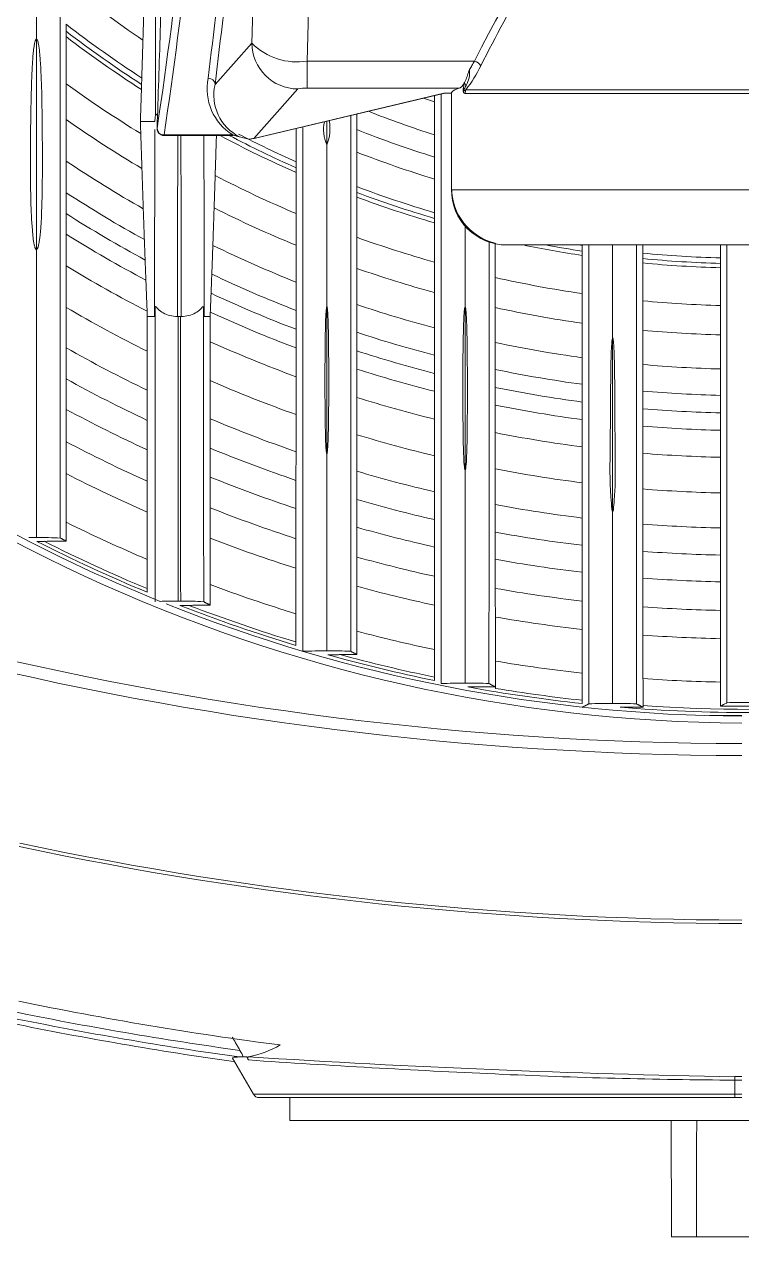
# Model space of a CAD drawing. Extents: x 9.3 to 87, y 1.1 to 68.8.
# Drawn here: x 79.244 to 80.801, y 23.446 to 26.078 of the extents above; entities that cross this region are included whole.
import ezdxf

# ---------------------------------------------------------------- set-up
doc = ezdxf.new("R2010")
doc.units = 0
doc.header["$MEASUREMENT"] = 0
doc.linetypes.add('SLD-Solid', pattern=[0])
doc.layers.add('OBJECT', color=7, linetype='CONTINUOUS')

msp = doc.modelspace()

# ---------------------------------------------------------------- linework, layer by layer
at = {"layer": 'OBJECT', "linetype": 'SLD-Solid', "lineweight": 15}
for p, q in [((79.7382, 26.0371), (79.7525, 26.552)), ((79.8733, 26.5419), (79.8583, 25.9979)), ((79.5292, 25.8818), (79.5292, 26.3973)), ((79.2709, 26.0455), (79.2709, 25.589)), ((79.6584, 25.9473), (79.7382, 26.0371)), ((79.8583, 25.9979), (80.2212, 25.9979)), ((79.8583, 25.9979), (79.8583, 25.9389)), ((79.838, 25.9374), (79.7427, 25.8301)), ((79.7427, 25.8301), (80.155, 25.9285)), ((79.7461, 25.8304), (80.1569, 25.9285)), ((80.1881, 25.9389), (79.8583, 25.9389)), ((80.1711, 25.9285), (80.155, 25.9285)), ((80.1711, 25.9296), (80.1711, 25.7188)), ((80.1711, 25.9295), (80.1711, 25.7188)), ((81.4405, 25.9274), (80.2012, 25.9274)), ((80.2023, 25.9357), (81.4394, 25.9357)), ((79.5275, 25.8665), (79.4964, 25.8665)), ((79.5326, 25.8518), (79.5326, 25.8518)), ((79.9009, 25.8163), (79.9009, 25.8674)), ((79.5476, 25.8377), (79.6967, 25.8377)), ((79.5476, 25.8377), (79.5476, 25.8363)), ((79.5476, 25.8363), (79.6967, 25.8363)), ((79.6967, 25.8363), (79.6967, 25.8377)), ((81.4707, 25.7188), (80.1711, 25.7188)), ((80.1711, 25.7188), (80.1711, 25.7188)), ((81.3507, 25.5988), (80.2911, 25.5988)), ((80.4465, 25.5988), (80.4547, 25.5975)), ((79.9009, 25.1456), (79.9009, 25.4656)), ((80.2009, 25.1102), (80.2009, 25.4644)), ((79.5834, 25.4437), (79.5784, 25.4437)), ((80.5209, 25.0248), (80.5209, 25.3975)), ((80.5209, 25.0202), (80.5209, 25.0248)), ((79.5838, 24.8256), (79.578, 24.8256)), ((80.8009, 24.577), (80.7309, 24.577)), ((79.6963, 23.8337), (79.7416, 23.7553)), ((79.7107, 23.836), (79.727, 23.836)), ((80.7859, 23.7859), (80.7859, 23.7553)), ((79.7416, 23.7553), (80.7859, 23.7553)), ((80.7859, 23.7478), (79.7546, 23.7478)), ((79.8209, 23.7478), (79.8209, 23.6978)), ((80.7859, 23.7553), (80.8009, 23.7553)), ((80.7859, 23.7553), (80.7859, 23.7478)), ((80.8009, 23.7478), (80.7859, 23.7478)), ((79.8209, 23.6978), (81.8209, 23.6978)), ((80.6477, 23.6978), (80.6488, 23.4458)), ((80.7024, 23.4458), (80.6488, 23.4458)), ((80.7024, 23.4458), (80.9345, 23.4458))]:
    msp.add_line(p, q, dxfattribs=at)
at = {"layer": 'OBJECT', "linetype": 'SLD-Solid', "lineweight": 15, "flags": 128}
for points in [[(80.1109, 25.9175), (80.113, 25.9168), (80.1343, 25.9096)], [(79.5774, 25.8363), (79.5774, 25.8183), (79.5771, 25.634), (79.5768, 25.4437), (79.5768, 25.4437), (79.5768, 25.4437)], [(79.6343, 25.8363), (79.6345, 25.6451), (79.6347, 25.542), (79.6349, 25.4437), (79.6349, 25.4437), (79.6349, 25.4437)], [(79.7427, 25.8301), (79.7455, 25.8303), (79.7461, 25.8304)]]:
    msp.add_lwpolyline(points, dxfattribs=at)
at = {"layer": 'OBJECT', "linetype": 'SLD-Solid', "lineweight": 15}
for centre, radius, start, end in [((68.7627, 27.4714), 10.891, 351.44775, 356.15062), ((69.1905, 27.4015), 10.4745, 351.41393, 356.06119), ((58.8085, 28.5071), 20.9899, 353.03194, 354.69478), ((58.7528, 28.4984), 21.0607, 353.04249, 354.70561), ((80.8209, 27.9958), 2.3562, 230.9098, 235.9601), ((80.8209, 27.9958), 2.4261, 232.2356, 236.9966), ((80.8209, 27.9958), 2.438, 232.4532, 237.1669), ((80.8209, 27.9958), 2.4474, 232.622, 237.2991), ((79.8363, 26.134), 0.1379, 224.6679, 279.1756), ((79.8385, 26.0377), 0.1003, 180.304, 269.7252), ((79.9847, 26.1065), 0.2767, 321.8719, 334.5708), ((80.156, 25.9729), 0.0546, 329.3618, 7.4646), ((80.213, 25.9734), 0.0259, 33.5457, 71.4396), ((79.7587, 25.9376), 0.1176, 168.6633, 238.2032), ((79.6437, 25.946), 0.0147, 5.1579, 91.1277), ((80.8209, 27.9958), 2.5293, 234.0255, 238.4438), ((79.7571, 25.9241), 0.1014, 166.7655, 243.1802), ((79.8537, 25.8625), 0.0765, 86.5936, 101.8354), ((80.1915, 25.9125), 0.0266, 97.3555, 140.059), ((80.2143, 25.958), 0.0172, 206.1616, 228.922), ((80.2326, 25.9274), 0.0314, 164.7228, 180.011), ((80.8209, 27.9958), 2.2645, 248.5012, 252.3518), ((80.8209, 27.9958), 2.5929, 235.0404, 239.3664), ((-59.6447, 25.8494), 139.1722, 359.832974, 0.000017), ((79.5476, 25.8513), 0.015, 178.0533, 270), ((79.5474, 25.8525), 0.0148, 182.6865, 270.7065), ((79.9682, 25.8483), 0.0746, 166.1249, 205.4218), ((79.8155, 25.8512), 0.0922, 337.7497, 10.8878), ((80.8209, 27.9958), 2.3106, 248.2825, 252.7162), ((261.8344, 25.9265), 182.25, 180.028349, 180.15178), ((80.8209, 27.9958), 2.4474, 241.9274, 246.2212), ((80.8209, 27.9958), 2.438, 242.3443, 246.1239), ((80.8209, 27.9958), 2.4261, 242.7318, 245.9989), ((79.7412, 25.9137), 0.0855, 249.5601, 265.3562), ((79.7102, 25.9851), 0.1584, 278.7338, 281.8215), ((80.8209, 27.9958), 2.3562, 248.7233, 253.061), ((80.8209, 27.9958), 3.42, 220.2566, 247.994), ((80.8209, 27.9958), 2.667, 236.146, 240.3769), ((80.8209, 27.9958), 3.435, 220.5512, 269.6664), ((80.8209, 27.9958), 2.5293, 242.644, 247.0353), ((80.8209, 27.9958), 2.4261, 249.3643, 253.5626), ((80.2911, 25.7188), 0.12, 180.0066, 270.0081), ((80.2946, 25.7224), 0.123, 179.8071, 256.622), ((80.8209, 27.9958), 2.7243, 236.9516, 241.1173), ((80.8209, 27.9958), 2.438, 249.4703, 253.6455), ((80.8209, 27.9958), 2.4474, 249.5527, 253.71), ((80.8209, 27.9958), 2.7624, 237.4646, 241.5908), ((80.8209, 27.9958), 2.5929, 243.3127, 247.6301), ((80.8209, 27.9958), 2.8002, 237.9567, 242.0467), ((80.8209, 27.9958), 2.5293, 250.2426, 254.251), ((80.8209, 27.9958), 2.667, 244.0432, 248.2836), ((80.8209, 27.9958), 2.4474, 258.3487, 261.3954), ((80.8209, 27.9958), 2.438, 259.473, 261.362), ((80.8209, 27.9958), 2.4261, 264.4549, 268.4425), ((80.8209, 27.9958), 2.438, 264.4823, 268.4501), ((80.8209, 27.9958), 2.4474, 264.5036, 268.456), ((80.8209, 27.9958), 2.8588, 238.6888, 242.7283), ((80.8209, 27.9958), 2.7243, 244.5762, 248.7629), ((80.8209, 27.9958), 2.5929, 250.7468, 254.6475), ((80.8209, 27.9958), 2.5293, 257.3308, 261.6758), ((80.8209, 27.9958), 2.7624, 244.9155, 249.0695), ((80.8209, 27.9958), 2.9361, 239.6035, 243.5134), ((80.8209, 27.9958), 2.8002, 245.2407, 249.3646), ((80.8209, 27.9958), 2.667, 251.3016, 255.0839), ((80.8209, 27.9958), 2.5929, 257.6466, 261.8817), ((80.8209, 27.9958), 2.5293, 264.682, 268.5062), ((80.8209, 27.9958), 2.7243, 251.7095, 255.4047), ((80.8209, 27.9958), 2.5929, 264.8128, 268.5432), ((80.8209, 27.9958), 3.0121, 240.4487, 244.2307), ((80.8209, 27.9958), 2.8588, 245.7726, 249.8053), ((80.8209, 27.9958), 2.667, 257.9949, 262.1085), ((80.8209, 27.9958), 2.7624, 251.9707, 255.6102), ((80.8209, 27.9958), 2.8002, 252.2223, 255.8082), ((80.8209, 27.9958), 2.7243, 258.2514, 262.2754), ((80.8209, 27.9958), 2.667, 264.9573, 268.5834), ((80.8209, 27.9958), 3.071, 241.0703, 244.759), ((80.8209, 27.9958), 2.9361, 246.4506, 250.3588), ((80.8209, 27.9958), 2.7624, 258.4159, 262.3824), ((80.8209, 27.9958), 2.7243, 265.064, 268.6129), ((80.8209, 27.9958), 2.8588, 252.5985, 256.1042), ((80.8209, 27.9958), 2.8002, 258.5745, 262.4855), ((80.8209, 27.9958), 2.7624, 265.1324, 268.6317), ((80.8209, 27.9958), 3.129, 241.6567, 245.2581), ((80.8209, 27.9958), 3.0121, 247.0799, 250.8733), ((80.8209, 27.9958), 2.8588, 258.8118, 262.6399), ((80.8209, 27.9958), 2.8002, 265.1984, 268.6499), ((80.8209, 27.9958), 3.1911, 242.2569, 245.7696), ((80.8209, 27.9958), 2.9361, 253.0714, 256.4768), ((80.8209, 27.9958), 3.071, 247.5442, 251.2534), ((80.8209, 27.9958), 2.8588, 265.2973, 268.677), ((80.8209, 27.9958), 2.9361, 259.1107, 262.8342), ((80.8209, 27.9958), 3.2524, 242.8242, 246.2538), ((80.8209, 27.9958), 3.129, 247.9836, 251.6132), ((80.8209, 27.9958), 3.0121, 253.5113, 256.8236), ((80.8209, 27.9958), 2.9361, 265.422, 268.7112), ((80.8209, 27.9958), 3.071, 253.8366, 257.0801), ((80.8209, 27.9958), 3.0121, 259.3892, 263.0154), ((80.8209, 27.9958), 3.1911, 248.4343, 251.9825), ((80.5209, 25.0867), 0.0619, 268.5028, 270.0182), ((80.5209, 25.0867), 0.0619, 269.9818, 271.4972), ((80.8209, 27.9958), 3.3466, 243.6508, 246.9608), ((80.8209, 27.9958), 3.129, 254.1448, 257.3232), ((80.8209, 27.9958), 3.0121, 265.5383, 268.7432), ((79.2852, 24.2913), 0.6723, 86.8055, 91.2173), ((80.8209, 27.9958), 3.4123, 243.0051, 247.4284), ((80.8209, 27.9958), 3.4051, 243.2373, 247.378), ((80.8209, 27.9958), 3.2524, 248.8613, 252.3327), ((80.8209, 27.9958), 3.071, 259.5954, 263.1494), ((80.8209, 27.9958), 3.071, 265.6244, 268.7667), ((80.8209, 27.9958), 3.1911, 254.4617, 257.5731), ((80.8209, 27.9958), 3.129, 259.791, 263.2766), ((80.8209, 27.9958), 3.129, 265.7063, 268.789), ((80.8209, 27.9958), 3.3466, 249.4851, 252.845), ((80.8209, 27.9958), 3.2524, 254.7624, 257.8103), ((80.8209, 27.9958), 3.1911, 259.9922, 263.4073), ((79.5729, 23.9283), 0.8974, 89.6748, 92.1811), ((79.5912, 24.2167), 0.609, 85.9943, 90.6954), ((80.8209, 27.9958), 3.42, 248.2245, 269.6649), ((80.8209, 27.9958), 3.4123, 248.7143, 253.1844), ((80.8209, 27.9958), 3.4051, 249.0192, 253.1478), ((80.8209, 27.9958), 3.1911, 265.7905, 268.8118), ((80.8209, 27.9958), 3.2524, 260.1834, 263.5315), ((80.8209, 27.9958), 3.3466, 255.2027, 258.1578), ((80.8209, 27.9958), 3.2524, 265.8706, 268.8335), ((80.8209, 31.7448), 7.2285, 255.85261, 269.84147), ((79.8908, 23.8031), 0.9145, 89.369, 92.612), ((79.9151, 24.0453), 0.6724, 86.8039, 91.2151), ((80.8209, 31.7448), 7.2545, 255.85261, 269.84204), ((80.8209, 27.9958), 3.4123, 254.3949, 258.3883), ((80.8209, 27.9958), 3.4051, 254.8234, 258.3634), ((80.8209, 27.9958), 3.3466, 260.4635, 263.7136), ((80.1906, 23.7436), 0.9039, 89.3507, 92.6316), ((80.2151, 23.9712), 0.6764, 86.8164, 91.2013), ((80.8209, 27.9958), 3.4123, 259.6257, 263.8344), ((80.8209, 27.9958), 3.3466, 265.988, 268.8652), ((80.8209, 27.9958), 3.4051, 260.6293, 263.8214), ((80.5105, 23.7058), 0.8977, 89.3394, 92.6429), ((80.535, 23.9213), 0.6823, 86.8354, 91.1823), ((80.8209, 27.9958), 3.4123, 265.2369, 274.7631), ((80.8209, 27.9958), 3.4051, 266.0575, 273.9425), ((80.8084, 23.8238), 0.7821, 89.0873, 92.8956), ((80.8209, 31.7448), 7.6117, 257.97291, 269.84945), ((80.8209, 31.7448), 7.6191, 257.97291, 269.8496), ((80.8209, 31.7448), 7.998, 258.42477, 261.93305), ((79.6249, 23.7965), 0.1027, 22.6615, 31.5458), ((81.2638, 46.078), 22.3012, 266.05782, 267.43622), ((81.1682, 46.0255), 22.2355, 266.29365, 269.01496), ((80.8461, 36.3521), 12.5664, 267.35545, 269.72566), ((81.4219, 23.784), 0.636, 179.1598, 179.8336), ((79.7546, 23.7628), 0.015, 210, 270)]:
    msp.add_arc(centre, radius, start, end, dxfattribs=at)
for centre, major_axis, ratio, start_param, end_param in [((80.8209, 23.4493), (0, 3.0976), 0.340596, 0.056755, 0.604517), ((80.8195, 17.1851), (-0.0027, 16.5844), 0.007556, 1.16723, 1.183695)]:
    msp.add_ellipse(centre, major_axis=major_axis, ratio=ratio, start_param=start_param, end_param=end_param, dxfattribs=at)
for points, knots in [([(79.3226, 27.3202), (79.3226, 27.2447), (79.3226, 27.0768), (79.3226, 26.8371), (79.3226, 26.5971), (79.3226, 26.3787), (79.3226, 26.1825), (79.3226, 25.9909), (79.3226, 25.7944), (79.3226, 25.5882), (79.3226, 25.3794), (79.3226, 25.1679), (79.3226, 25.0318), (79.3226, 24.9626)], [0, 0, 0, 0, 0.07671, 0.17069, 0.2599, 0.344156, 0.423483, 0.498142, 0.588778, 0.681635, 0.782036, 0.889234, 1, 1, 1, 1]), ([(79.2709, 26.5937), (79.2709, 26.4826), (79.2709, 26.2913), (79.2709, 26.1182), (79.2709, 26.0455)], [0, 0, 0, 0, 0.580628, 1, 1, 1, 1]), ([(80.7719, 26.5331), (80.7625, 26.5315), (80.7106, 26.5226), (80.6297, 26.4871), (80.5409, 26.4225), (80.4408, 26.3238), (80.3335, 26.1796), (80.2676, 26.0517), (80.2346, 25.9877)], [0, 0, 0, 0, 0.03428, 0.191198, 0.316818, 0.442763, 0.72093, 1, 1, 1, 1]), ([(79.5461, 26.2928), (79.5439, 26.2161), (79.5398, 26.0691), (79.535, 25.9221), (79.5326, 25.8518)], [0, 0, 0, 0, 0.521659, 1, 1, 1, 1]), ([(79.2709, 25.589), (79.2708, 25.589), (79.2705, 25.5891), (79.2701, 25.5893), (79.2692, 25.59), (79.2675, 25.5933), (79.2642, 25.607), (79.2587, 25.6622), (79.2576, 25.7613), (79.2582, 25.8679), (79.2599, 25.9426), (79.2612, 25.9766), (79.2626, 25.9994), (79.2638, 26.0147), (79.265, 26.025), (79.266, 26.0319), (79.2669, 26.0365), (79.2676, 26.0396), (79.2682, 26.0417), (79.2688, 26.0431), (79.2692, 26.044), (79.2696, 26.0447), (79.27, 26.0452), (79.2704, 26.0454), (79.2707, 26.0455), (79.2708, 26.0455), (79.2709, 26.0455)], [0, 0, 0, 0, 0.000522, 0.001189, 0.002443, 0.006958, 0.024865, 0.096172, 0.38105, 0.68937, 0.791599, 0.860055, 0.905918, 0.936664, 0.957292, 0.971146, 0.980464, 0.986744, 0.99099, 0.993874, 0.995846, 0.997211, 0.998641, 0.999215, 0.999698, 1, 1, 1, 1]), ([(79.2709, 26.0455), (79.271, 26.0455), (79.2712, 26.0455), (79.2716, 26.0453), (79.2724, 26.0446), (79.274, 26.0409), (79.2771, 26.0261), (79.2821, 25.966), (79.2833, 25.8779), (79.2841, 25.7715), (79.2834, 25.7002), (79.2814, 25.653), (79.28, 25.6317), (79.2786, 25.6174), (79.2773, 25.6079), (79.2762, 25.6016), (79.2752, 25.5973), (79.2744, 25.5944), (79.2737, 25.5925), (79.2732, 25.5912), (79.2726, 25.5903), (79.2722, 25.5897), (79.2717, 25.5893), (79.2713, 25.5891), (79.271, 25.589), (79.2709, 25.589)], [0, 0, 0, 0, 0.000435, 0.000993, 0.002039, 0.006642, 0.024814, 0.097193, 0.386386, 0.588581, 0.793128, 0.860987, 0.906473, 0.936983, 0.957465, 0.971232, 0.980501, 0.986757, 0.990995, 0.993881, 0.995864, 0.99774, 0.998586, 0.99944, 1, 1, 1, 1]), ([(80.1989, 25.9504), (80.1998, 25.9522), (80.2038, 25.9597), (80.2074, 25.9712), (80.2101, 25.98)], [0, 0, 0, 0, 0.238512, 1, 1, 1, 1]), ([(80.2101, 25.98), (80.212, 25.9828), (80.2158, 25.9885), (80.2194, 25.9948), (80.2212, 25.9979)], [0, 0, 0, 0, 0.493848, 1, 1, 1, 1]), ([(80.1491, 24.6466), (80.1491, 24.7211), (80.1491, 24.8677), (80.1491, 25.0973), (80.1491, 25.3329), (80.149, 25.5826), (80.149, 25.7833), (80.149, 25.9033), (80.149, 25.9266)], [0, 0, 0, 0, 0.197285, 0.388457, 0.571816, 0.756729, 0.952756, 1, 1, 1, 1]), ([(80.1881, 25.9389), (80.1896, 25.9396), (80.193, 25.9412), (80.1967, 25.9471), (80.1989, 25.9504)], [0, 0, 0, 0, 0.437806, 1, 1, 1, 1]), ([(80.2012, 25.9274), (80.2004, 25.9275), (80.1993, 25.9277), (80.198, 25.9291), (80.1973, 25.9306), (80.1969, 25.9325), (80.1967, 25.9347), (80.1969, 25.9388), (80.1977, 25.9441), (80.1985, 25.9483), (80.1989, 25.9504)], [0, 0, 0, 0, 0.219814, 0.310341, 0.400856, 0.454049, 0.506654, 0.581746, 0.792707, 1, 1, 1, 1]), ([(80.203, 25.9451), (80.2022, 25.9437), (80.2009, 25.9411), (80.1993, 25.9381), (80.1985, 25.9361), (80.1982, 25.9351), (80.1981, 25.9347), (80.198, 25.9344), (80.1981, 25.9341), (80.1981, 25.934), (80.1982, 25.9338), (80.1984, 25.9335), (80.1992, 25.9335), (80.2006, 25.9343), (80.2018, 25.9353), (80.2023, 25.9357)], [0, 0, 0, 0, 0.238571, 0.426503, 0.520612, 0.548529, 0.56118, 0.571673, 0.578604, 0.58556, 0.593877, 0.608067, 0.651957, 0.847577, 1, 1, 1, 1]), ([(79.5275, 25.8665), (79.5278, 25.8685), (79.5284, 25.8722), (79.5289, 25.8787), (79.5292, 25.8818)], [0, 0, 0, 0, 0.513569, 1, 1, 1, 1]), ([(79.5292, 25.8818), (79.5292, 25.882), (79.5293, 25.8828), (79.5298, 25.8832), (79.5309, 25.8822), (79.5327, 25.8808), (79.5335, 25.8801)], [0, 0, 0, 0, 0.07783, 0.35273, 0.701003, 1, 1, 1, 1]), ([(79.9527, 25.8797), (79.9527, 25.8682), (79.9527, 25.8003), (79.9527, 25.644), (79.9527, 25.4198), (79.9527, 25.174), (79.9527, 24.9398), (79.9526, 24.7914), (79.9526, 24.7166)], [0, 0, 0, 0, 0.025734, 0.15173, 0.365242, 0.57305, 0.784588, 1, 1, 1, 1]), ([(79.8491, 24.7166), (79.8491, 24.78), (79.8491, 24.906), (79.8491, 25.1033), (79.8491, 25.3064), (79.8491, 25.5217), (79.849, 25.7031), (79.849, 25.8201), (79.849, 25.855)], [0, 0, 0, 0, 0.18663, 0.370676, 0.551076, 0.731948, 0.920111, 1, 1, 1, 1]), ([(79.9009, 25.8163), (79.9009, 25.7476), (79.9009, 25.6272), (79.9009, 25.5142), (79.9009, 25.4656)], [0, 0, 0, 0, 0.570137, 1, 1, 1, 1]), ([(80.2009, 25.6422), (80.2009, 25.6218), (80.2009, 25.5608), (80.2009, 25.5029), (80.2009, 25.4644)], [0, 0, 0, 0, 0.334803, 1, 1, 1, 1]), ([(79.2709, 25.589), (79.2709, 25.5307), (79.2709, 25.4105), (79.2709, 25.1994), (79.2709, 25.0538), (79.2709, 24.9635)], [0, 0, 0, 0, 0.263552, 0.542981, 1, 1, 1, 1]), ([(80.2527, 25.6053), (80.2527, 25.5907), (80.2527, 25.4638), (80.2527, 25.2411), (80.2527, 24.9343), (80.2526, 24.744), (80.2526, 24.6466)], [0, 0, 0, 0, 0.040462, 0.351374, 0.667789, 1, 1, 1, 1]), ([(80.4691, 24.6026), (80.4691, 24.6769), (80.4691, 24.823), (80.4691, 25.0508), (80.4691, 25.2849), (80.4691, 25.4649), (80.4691, 25.5749), (80.4691, 25.5988)], [0, 0, 0, 0, 0.245909, 0.483217, 0.709407, 0.936816, 1, 1, 1, 1]), ([(80.5209, 25.3975), (80.5209, 25.4507), (80.5209, 25.5163), (80.5209, 25.5857), (80.5209, 25.5988)], [0, 0, 0, 0, 0.811069, 1, 1, 1, 1]), ([(80.5726, 24.6026), (80.5726, 24.6842), (80.5727, 24.844), (80.5727, 25.0956), (80.5727, 25.3438), (80.5727, 25.5165), (80.5727, 25.5988)], [0, 0, 0, 0, 0.269525, 0.527932, 0.775101, 1, 1, 1, 1]), ([(80.7689, 24.6049), (80.7689, 24.6657), (80.7689, 24.7864), (80.7689, 24.9755), (80.7689, 25.1717), (80.7689, 25.3779), (80.7689, 25.5248), (80.7689, 25.5988)], [0, 0, 0, 0, 0.201448, 0.400383, 0.596268, 0.796679, 1, 1, 1, 1]), ([(79.5284, 25.4623), (79.5282, 25.4585), (79.5278, 25.451), (79.5272, 25.4461), (79.5269, 25.4437)], [0, 0, 0, 0, 0.498859, 1, 1, 1, 1]), ([(79.5284, 25.4623), (79.5284, 25.4626), (79.5286, 25.4642), (79.529, 25.4658), (79.5311, 25.4639), (79.5359, 25.4582), (79.5453, 25.4507), (79.56, 25.4444), (79.5712, 25.4439), (79.5768, 25.4436)], [0, 0, 0, 0, 0.040977, 0.17211, 0.285127, 0.396954, 0.598358, 0.799165, 1, 1, 1, 1]), ([(79.5284, 25.4437), (79.5284, 25.4437), (79.5284, 25.4496), (79.5284, 25.4559), (79.5284, 25.4623)], [0, 0, 0, 0, 0.000082, 1, 1, 1, 1]), ([(79.6334, 25.4623), (79.6333, 25.4626), (79.6332, 25.4642), (79.6328, 25.4658), (79.6307, 25.4639), (79.6258, 25.4582), (79.6165, 25.4507), (79.6018, 25.4444), (79.5906, 25.4439), (79.585, 25.4436)], [0, 0, 0, 0, 0.040977, 0.172109, 0.285126, 0.396956, 0.598359, 0.799165, 1, 1, 1, 1]), ([(79.6349, 25.4437), (79.6346, 25.4454), (79.6341, 25.45), (79.6336, 25.4576), (79.6334, 25.4623)], [0, 0, 0, 0, 0.387466, 1, 1, 1, 1]), ([(79.6334, 25.4623), (79.6334, 25.4559), (79.6334, 25.4496), (79.6334, 25.4437), (79.6334, 25.4437)], [0, 0, 0, 0, 0.999918, 1, 1, 1, 1]), ([(79.9009, 25.1456), (79.9009, 25.1456), (79.9009, 25.1456), (79.9008, 25.1456), (79.9007, 25.1457), (79.9005, 25.1461), (79.9, 25.1477), (79.8992, 25.1543), (79.8977, 25.1806), (79.8969, 25.2464), (79.8965, 25.3291), (79.8976, 25.4027), (79.8978, 25.4402), (79.8998, 25.4573), (79.8998, 25.4642), (79.9007, 25.4655), (79.9008, 25.4655), (79.9008, 25.4656), (79.9009, 25.4656), (79.9009, 25.4656), (79.9009, 25.4656)], [0, 0, 0, 0, 0.000073, 0.000168, 0.000347, 0.00112, 0.004171, 0.016323, 0.064876, 0.25904, 0.647344, 0.841485, 0.938556, 0.987097, 0.999253, 0.999633, 0.999825, 0.999893, 0.999963, 1, 1, 1, 1]), ([(79.9009, 25.4656), (79.9009, 25.4656), (79.9009, 25.4656), (79.901, 25.4655), (79.9011, 25.4655), (79.9013, 25.4651), (79.9018, 25.4633), (79.9027, 25.4561), (79.9041, 25.4275), (79.905, 25.3572), (79.9051, 25.2723), (79.9044, 25.1997), (79.9034, 25.1662), (79.9023, 25.1522), (79.9018, 25.148), (79.9014, 25.1463), (79.9012, 25.1458), (79.901, 25.1456), (79.901, 25.1456), (79.9009, 25.1456), (79.9009, 25.1456), (79.9009, 25.1456), (79.9009, 25.1456)], [0, 0, 0, 0, 0.000077, 0.000177, 0.000362, 0.001009, 0.00413, 0.016532, 0.066082, 0.264225, 0.660485, 0.858604, 0.957665, 0.982431, 0.994817, 0.997914, 0.999468, 0.999733, 0.999822, 0.999913, 0.999966, 1, 1, 1, 1]), ([(80.2009, 25.1102), (80.2009, 25.1102), (80.2008, 25.1102), (80.2008, 25.1102), (80.2006, 25.1103), (80.2003, 25.1109), (80.1997, 25.113), (80.1985, 25.122), (80.1966, 25.1579), (80.196, 25.2476), (80.1955, 25.3471), (80.1975, 25.4267), (80.1983, 25.4506), (80.1997, 25.4605), (80.2, 25.4634), (80.2007, 25.4643), (80.2008, 25.4643), (80.2009, 25.4644), (80.2009, 25.4644), (80.2009, 25.4644)], [0, 0, 0, 0, 0.000092, 0.000213, 0.000438, 0.001219, 0.004987, 0.019957, 0.079767, 0.318941, 0.797168, 0.916845, 0.976688, 0.99165, 0.999148, 0.999617, 0.999854, 0.999952, 1, 1, 1, 1]), ([(80.2009, 25.4644), (80.2009, 25.4644), (80.2009, 25.4644), (80.201, 25.4643), (80.201, 25.4643), (80.2011, 25.4643), (80.2011, 25.4642), (80.2013, 25.464), (80.2014, 25.4637), (80.2021, 25.4616), (80.2031, 25.4523), (80.2044, 25.429), (80.2059, 25.3505), (80.2058, 25.2508), (80.2053, 25.1602), (80.2033, 25.1226), (80.2021, 25.1132), (80.2015, 25.1109), (80.2012, 25.1104), (80.201, 25.1102), (80.2009, 25.1102), (80.2009, 25.1102), (80.2009, 25.1102)], [0, 0, 0, 0, 0.000033, 0.000095, 0.000216, 0.000365, 0.000684, 0.001002, 0.001923, 0.003763, 0.01849, 0.077368, 0.195114, 0.665634, 0.916259, 0.978931, 0.994615, 0.998554, 0.999552, 0.999782, 0.999906, 1, 1, 1, 1]), ([(79.5281, 24.8242), (79.5281, 24.8398), (79.5281, 24.9332), (79.5282, 25.0809), (79.5283, 25.2761), (79.5284, 25.3831), (79.5284, 25.4437), (79.5284, 25.4437)], [0, 0, 0, 0, 0.080863, 0.483213, 0.741499, 0.999997, 1, 1, 1, 1]), ([(79.5768, 25.4437), (79.5768, 25.4437), (79.5768, 25.4437), (79.5768, 25.4436), (79.5768, 25.4436)], [0, 0, 0, 0, 0.030106, 1, 1, 1, 1]), ([(79.5784, 25.4437), (79.5783, 25.4214), (79.5783, 25.3102), (79.5782, 25.1487), (79.5781, 24.9665), (79.578, 24.8712), (79.578, 24.8256)], [0, 0, 0, 0, 0.101586, 0.508022, 0.765103, 1, 1, 1, 1]), ([(79.5838, 24.8256), (79.5837, 24.8606), (79.5837, 24.9748), (79.5835, 25.1775), (79.5835, 25.3549), (79.5834, 25.4437)], [0, 0, 0, 0, 0.180796, 0.589987, 1, 1, 1, 1]), ([(79.585, 25.4436), (79.585, 25.4436), (79.585, 25.4437), (79.585, 25.4437), (79.585, 25.4437)], [0, 0, 0, 0, 0.969894, 1, 1, 1, 1]), ([(79.6334, 25.4437), (79.6334, 25.4437), (79.6334, 25.3244), (79.6335, 25.1698), (79.6336, 24.965), (79.6337, 24.8699), (79.6337, 24.8242)], [0, 0, 0, 0, 0.000003, 0.509023, 0.764264, 1, 1, 1, 1]), ([(80.5193, 25.0248), (80.5184, 25.0338), (80.5142, 25.0789), (80.5161, 25.1808), (80.5161, 25.2908), (80.5177, 25.3684), (80.5192, 25.3888), (80.5198, 25.3946), (80.5204, 25.3968), (80.5206, 25.3972), (80.5207, 25.3974), (80.5208, 25.3975), (80.5208, 25.3975), (80.5209, 25.3975), (80.5209, 25.3975), (80.5209, 25.3975)], [0, 0, 0, 0, 0.075373, 0.376432, 0.837708, 0.953137, 0.981996, 0.99643, 0.998235, 0.999138, 0.99959, 0.999817, 0.999931, 0.999976, 1, 1, 1, 1]), ([(80.5209, 25.3975), (80.5209, 25.3975), (80.5209, 25.3975), (80.5209, 25.3975), (80.521, 25.3975), (80.521, 25.3975), (80.5211, 25.3974), (80.5213, 25.3971), (80.5215, 25.3964), (80.5219, 25.3948), (80.5223, 25.3917), (80.5229, 25.3854), (80.5249, 25.3515), (80.5256, 25.2628), (80.5261, 25.1523), (80.5268, 25.0647), (80.5232, 25.0315), (80.5225, 25.0248)], [0, 0, 0, 0, 0.000004, 0.000044, 0.000132, 0.000204, 0.000423, 0.000859, 0.002599, 0.006075, 0.013025, 0.026924, 0.054721, 0.277103, 0.7219, 0.944334, 1, 1, 1, 1]), ([(79.9009, 25.1456), (79.9009, 25.0636), (79.9009, 24.9162), (79.9009, 24.7786), (79.9009, 24.7175)], [0, 0, 0, 0, 0.556103, 1, 1, 1, 1]), ([(80.2009, 25.1102), (80.2009, 25.0219), (80.2009, 24.8621), (80.2009, 24.7139), (80.2009, 24.6475)], [0, 0, 0, 0, 0.552236, 1, 1, 1, 1]), ([(80.5209, 25.0202), (80.5209, 25.0202), (80.5208, 25.0202), (80.5207, 25.0202), (80.5205, 25.0204), (80.5201, 25.0211), (80.5197, 25.0226), (80.5194, 25.0239), (80.5193, 25.0248)], [0, 0, 0, 0, 0.008152, 0.018918, 0.038885, 0.124433, 0.46215, 1, 1, 1, 1]), ([(80.5225, 25.0248), (80.5224, 25.0243), (80.5223, 25.0234), (80.522, 25.0223), (80.5218, 25.0216), (80.5216, 25.0211), (80.5215, 25.0208), (80.5213, 25.0206), (80.5212, 25.0204), (80.5211, 25.0203), (80.521, 25.0202), (80.521, 25.0202), (80.5209, 25.0202), (80.5209, 25.0202)], [0, 0, 0, 0, 0.326155, 0.544983, 0.692096, 0.791227, 0.858302, 0.903947, 0.935314, 0.96621, 0.979398, 0.992715, 1, 1, 1, 1]), ([(80.5209, 24.6035), (80.5209, 24.6798), (80.5209, 24.8141), (80.5209, 24.958), (80.5209, 25.0202)], [0, 0, 0, 0, 0.567749, 1, 1, 1, 1]), ([(79.2541, 24.9634), (79.2569, 24.9634), (79.2623, 24.9635), (79.2681, 24.9635), (79.2709, 24.9635)], [0, 0, 0, 0, 0.516278, 1, 1, 1, 1]), ([(79.2876, 24.9554), (79.2959, 24.9555), (79.3119, 24.9557), (79.3279, 24.9559), (79.3355, 24.956)], [0, 0, 0, 0, 0.523814, 1, 1, 1, 1]), ([(79.9294, 24.7094), (79.9372, 24.7095), (79.9494, 24.7095), (79.9617, 24.7096), (79.9662, 24.7097)], [0, 0, 0, 0, 0.632879, 1, 1, 1, 1]), ([(80.2064, 24.6392), (80.2191, 24.6393), (80.2391, 24.6394), (80.2592, 24.6395), (80.2665, 24.6395)], [0, 0, 0, 0, 0.636926, 1, 1, 1, 1]), ([(80.7689, 24.6049), (80.7685, 24.6047), (80.7637, 24.6022), (80.7589, 24.5998), (80.7546, 24.5976)], [0, 0, 0, 0, 0.097818, 1, 1, 1, 1]), ([(80.7546, 24.5976), (80.7767, 24.5976), (80.8209, 24.5976), (80.8651, 24.5976), (80.8872, 24.5976)], [0, 0, 0, 0, 0.500196, 1, 1, 1, 1]), ([(79.7106, 23.836), (79.7054, 23.8359), (79.7017, 23.8357), (79.6969, 23.8349), (79.6959, 23.8344), (79.6963, 23.8337)], [0, 0, 0, 0, 0.5, 0.5, 1, 1, 1, 1]), ([(79.727, 23.836), (79.727, 23.836), (79.727, 23.8359), (79.7271, 23.8359), (79.7283, 23.8338), (79.7294, 23.8317), (79.7306, 23.8296)], [0, 0, 0, 0, 0.0000048399, 0.0000048399, 0.0000048399, 0.0001904321, 0.0001904321, 0.0001904321, 0.0001904321]), ([(79.7306, 23.8296), (79.7302, 23.8304), (79.7299, 23.831), (79.7295, 23.8319), (79.7294, 23.8322), (79.7292, 23.8331), (79.7291, 23.8335), (79.729, 23.8346), (79.7292, 23.835), (79.7296, 23.8361), (79.7302, 23.8364), (79.7308, 23.8366)], [0, 0, 0, 0, 0.0625, 0.0625, 0.125, 0.125, 0.25, 0.25, 0.5, 0.5, 1, 1, 1, 1])]:
    msp.add_open_spline(points, degree=3, knots=knots, dxfattribs=at)
for points, degree in [([(79.5019, 26.0433), (79.5035, 26.0975)], 1), ([(79.3351, 26.0779), (79.3351, 26.0628)], 1), ([(79.3351, 26.0628), (79.3351, 26.0509)], 1), ([(79.3351, 26.0509), (79.3351, 25.9489)], 1), ([(79.4994, 25.9612), (79.5019, 26.0433)], 1), ([(79.499, 25.9472), (79.4994, 25.9612)], 1), ([(79.3351, 25.9489), (79.3351, 25.8707)], 1), ([(79.4964, 25.8665), (79.4987, 25.9363)], 1), ([(79.4987, 25.9363), (79.499, 25.9472)], 1), ([(80.1343, 25.9096), (80.1343, 25.9231)], 1), ([(80.1344, 25.8379), (80.1343, 25.9096)], 1), ([(79.9659, 25.8829), (79.9659, 25.8492)], 1), ([(79.3351, 25.8707), (79.3352, 25.7809)], 1), ([(79.4972, 25.8405), (79.4964, 25.8665)], 1), ([(79.8341, 25.7795), (79.8341, 25.8514)], 1), ([(79.9659, 25.8492), (79.9659, 25.8002)], 1), ([(79.4997, 25.7647), (79.4972, 25.8405)], 1), ([(79.6613, 25.8363), (79.6586, 25.7493)], 1), ([(79.6967, 25.8377), (79.7113, 25.8336)], 1), ([(80.1344, 25.7895), (80.1344, 25.8379)], 1), ([(79.9659, 25.8002), (79.9659, 25.7254)], 1), ([(79.3352, 25.7809), (79.3352, 25.7122)], 1), ([(79.8341, 25.7664), (79.8341, 25.7795)], 1), ([(80.1344, 25.7418), (80.1344, 25.7895)], 1), ([(79.5026, 25.6774), (79.4997, 25.7647)], 1), ([(79.6586, 25.7493), (79.6563, 25.6791)], 1), ([(79.8341, 25.7561), (79.8341, 25.7664)], 1), ([(79.8341, 25.667), (79.8341, 25.7561)], 1), ([(79.9659, 25.7254), (79.9659, 25.7126)], 1), ([(80.1344, 25.6689), (80.1344, 25.7418)], 1), ([(79.3352, 25.7122), (79.3352, 25.6669)], 1), ([(79.9659, 25.7126), (79.9659, 25.7026)], 1), ([(79.9659, 25.7026), (79.9659, 25.6154)], 1), ([(79.3352, 25.6669), (79.3352, 25.6222)], 1), ([(79.505, 25.6103), (79.5026, 25.6774)], 1), ([(79.6563, 25.6791), (79.6536, 25.5978)], 1), ([(79.8341, 25.598), (79.8341, 25.667)], 1), ([(80.1344, 25.6564), (80.1344, 25.6689)], 1), ([(80.1344, 25.6466), (80.1344, 25.6564)], 1), ([(80.1344, 25.5614), (80.1344, 25.6466)], 1), ([(79.3352, 25.6222), (79.3352, 25.5534)], 1), ([(79.9659, 25.6154), (79.9659, 25.5479)], 1), ([(79.5066, 25.566), (79.505, 25.6103)], 1), ([(79.6536, 25.5978), (79.6513, 25.5353)], 1), ([(79.8341, 25.5181), (79.8341, 25.598)], 1), ([(80.2662, 25.6027), (80.2662, 25.5281)], 1), ([(80.4547, 25.5854), (80.4547, 25.5975)], 1), ([(80.4547, 25.5759), (80.4547, 25.5854)], 1), ([(80.5865, 25.5988), (80.5865, 25.5811)], 1), ([(80.7549, 25.5706), (80.7549, 25.5988)], 1), ([(79.5083, 25.5223), (79.5066, 25.566)], 1), ([(80.1344, 25.4954), (80.1344, 25.5614)], 1), ([(80.4547, 25.4931), (80.4547, 25.5759)], 1), ([(80.5865, 25.5811), (80.5865, 25.569)], 1), ([(80.5865, 25.569), (80.5865, 25.5596)], 1), ([(80.5865, 25.5596), (80.5865, 25.4774)], 1), ([(80.7549, 25.5586), (80.7549, 25.5706)], 1), ([(80.7549, 25.5492), (80.7549, 25.5586)], 1), ([(79.3352, 25.5534), (79.3353, 25.4633)], 1), ([(79.6513, 25.5353), (79.6497, 25.4939)], 1), ([(79.9659, 25.5479), (79.9659, 25.4695)], 1), ([(80.755, 25.4674), (80.7549, 25.5492)], 1), ([(79.511, 25.4548), (79.5083, 25.5223)], 1), ([(79.8341, 25.4564), (79.8341, 25.5181)], 1), ([(80.2662, 25.5281), (80.2662, 25.4629)], 1), ([(79.6497, 25.4939), (79.6481, 25.453)], 1), ([(80.1344, 25.4186), (80.1344, 25.4954)], 1), ([(80.4547, 25.4288), (80.4547, 25.4931)], 1), ([(79.3353, 25.4633), (79.3353, 25.3755)], 1), ([(79.5114, 25.4437), (79.511, 25.4548)], 1), ([(79.6481, 25.453), (79.6478, 25.4437)], 1), ([(79.834, 25.4156), (79.8341, 25.4564)], 1), ([(79.9659, 25.4695), (79.9659, 25.4091)], 1), ([(80.2662, 25.4629), (80.2662, 25.3871)], 1), ([(80.5865, 25.4774), (80.5865, 25.4135)], 1), ([(80.755, 25.4037), (80.755, 25.4674)], 1), ([(79.5269, 25.4437), (79.5114, 25.4437)], 1), ([(79.5114, 25.3679), (79.5114, 25.4437)], 1), ([(79.5768, 25.4436), (79.5784, 25.4437)], 1), ([(79.5834, 25.4437), (79.585, 25.4436)], 1), ([(79.6478, 25.4437), (79.6349, 25.4437)], 1), ([(79.6478, 25.4437), (79.6478, 25.3888)], 1), ([(80.4547, 25.354), (80.4547, 25.4288)], 1), ([(79.834, 25.3752), (79.834, 25.4156)], 1), ([(79.9659, 25.4091), (79.9659, 25.369)], 1), ([(80.1344, 25.3593), (80.1344, 25.4186)], 1), ([(80.5865, 25.4135), (80.5865, 25.3391)], 1), ([(80.755, 25.3296), (80.755, 25.4037)], 1), ([(79.3353, 25.3755), (79.3354, 25.308)], 1), ([(79.6478, 25.3888), (79.6478, 25.3042)], 1), ([(79.834, 25.3128), (79.834, 25.3752)], 1), ([(80.2662, 25.3871), (80.2662, 25.3285)], 1), ([(79.5114, 25.2832), (79.5114, 25.3679)], 1), ([(79.9659, 25.369), (79.9659, 25.3293)], 1), ([(80.1344, 25.32), (80.1344, 25.3593)], 1), ([(80.4547, 25.2962), (80.4547, 25.354)], 1), ([(79.9659, 25.3293), (79.9659, 25.2679)], 1), ([(80.2662, 25.3285), (80.2662, 25.2896)], 1), ([(80.5865, 25.3391), (80.5865, 25.2815)], 1), ([(80.7549, 25.2722), (80.755, 25.3296)], 1), ([(79.3354, 25.308), (79.3354, 25.2419)], 1), ([(79.6478, 25.3042), (79.6478, 25.2215)], 1), ([(79.834, 25.2305), (79.834, 25.3128)], 1), ([(80.1344, 25.281), (80.1344, 25.32)], 1), ([(80.4547, 25.2577), (80.4547, 25.2962)], 1), ([(79.5114, 25.218), (79.5114, 25.2832)], 1), ([(80.1343, 25.2207), (80.1344, 25.281)], 1), ([(80.2662, 25.2896), (80.2662, 25.2511)], 1), ([(80.5865, 25.2815), (80.5865, 25.2433)], 1), ([(80.7549, 25.2341), (80.7549, 25.2722)], 1), ([(79.9659, 25.2679), (79.966, 25.1869)], 1), ([(80.2662, 25.2511), (80.2662, 25.1914)], 1), ([(80.4547, 25.2196), (80.4547, 25.2577)], 1), ([(80.5865, 25.2433), (80.5865, 25.2054)], 1), ([(79.3354, 25.2419), (79.3354, 25.1716)], 1), ([(79.5113, 25.154), (79.5114, 25.218)], 1), ([(79.6478, 25.2215), (79.6479, 25.1577)], 1), ([(79.834, 25.15), (79.834, 25.2305)], 1), ([(80.1343, 25.1411), (80.1343, 25.2207)], 1), ([(80.4547, 25.1606), (80.4547, 25.2196)], 1), ([(80.7549, 25.1963), (80.7549, 25.2341)], 1), ([(80.2662, 25.1914), (80.2662, 25.1126)], 1), ([(80.5865, 25.2054), (80.5865, 25.1467)], 1), ([(80.7549, 25.1378), (80.7549, 25.1963)], 1), ([(79.3354, 25.1716), (79.3355, 25.1025)], 1), ([(79.966, 25.1869), (79.966, 25.1076)], 1), ([(79.5113, 25.0858), (79.5113, 25.154)], 1), ([(79.6479, 25.1577), (79.6479, 25.095)], 1), ([(79.8339, 25.0877), (79.834, 25.15)], 1), ([(80.1343, 25.063), (80.1343, 25.1411)], 1), ([(80.4546, 25.0826), (80.4547, 25.1606)], 1), ([(80.5865, 25.1467), (80.5865, 25.0691)], 1), ([(80.7549, 25.0604), (80.7549, 25.1378)], 1), ([(80.2662, 25.1126), (80.2663, 25.0352)], 1), ([(79.3355, 25.1025), (79.3355, 24.9968)], 1), ([(79.5112, 25.0188), (79.5113, 25.0858)], 1), ([(79.6479, 25.095), (79.648, 25.0281)], 1), ([(79.8339, 25.0265), (79.8339, 25.0877)], 1), ([(79.966, 25.1076), (79.966, 25.0462)], 1), ([(80.1343, 25.0026), (80.1343, 25.063)], 1), ([(80.4546, 25.006), (80.4546, 25.0826)], 1), ([(80.5865, 25.0691), (80.5866, 24.9928)], 1), ([(80.7548, 24.9844), (80.7549, 25.0604)], 1), ([(79.966, 25.0462), (79.966, 24.9858)], 1), ([(80.2663, 25.0352), (80.2663, 24.9753)], 1), ([(79.5111, 24.9161), (79.5112, 25.0188)], 1), ([(79.648, 25.0281), (79.648, 24.9623)], 1), ([(79.8339, 24.9612), (79.8339, 25.0265)], 1), ([(80.4546, 24.9468), (80.4546, 25.006)], 1), ([(79.3355, 24.9968), (79.3355, 24.956)], 1), ([(79.966, 24.9858), (79.9661, 24.9214)], 1), ([(80.1342, 24.9431), (80.1343, 25.0026)], 1), ([(80.5866, 24.9928), (80.5866, 24.9338)], 1), ([(80.7548, 24.9255), (80.7548, 24.9844)], 1), ([(79.272, 24.9552), (79.2876, 24.9554)], 1), ([(79.3226, 24.9626), (79.3355, 24.956)], 1), ([(79.648, 24.9623), (79.6481, 24.8614)], 1), ([(79.8338, 24.8968), (79.8339, 24.9612)], 1), ([(80.2663, 24.9753), (80.2663, 24.9163)], 1), ([(80.1342, 24.8795), (80.1342, 24.9431)], 1), ([(80.4546, 24.8883), (80.4546, 24.9468)], 1), ([(80.5866, 24.9338), (80.5866, 24.8756)], 1), ([(79.5111, 24.8526), (79.5111, 24.9161)], 1), ([(79.9661, 24.9214), (79.9661, 24.8578)], 1), ([(80.2663, 24.9163), (80.2663, 24.8533)], 1), ([(80.7548, 24.8675), (80.7548, 24.9255)], 1), ([(79.8338, 24.798), (79.8338, 24.8968)], 1), ([(80.1342, 24.8168), (80.1342, 24.8795)], 1), ([(80.4545, 24.8258), (80.4546, 24.8883)], 1), ([(80.5866, 24.8756), (80.5867, 24.8133)], 1), ([(79.5111, 24.8448), (79.5111, 24.8526)], 1), ([(79.6481, 24.8614), (79.6481, 24.8168)], 1), ([(79.9661, 24.8578), (79.9662, 24.7601)], 1), ([(80.2663, 24.8533), (80.2664, 24.791)], 1), ([(80.7547, 24.8054), (80.7548, 24.8675)], 1), ([(79.6337, 24.8242), (79.6481, 24.8168)], 1), ([(80.4545, 24.7641), (80.4545, 24.8258)], 1), ([(79.5821, 24.8162), (79.6017, 24.8164)], 1), ([(79.6017, 24.8164), (79.6481, 24.8168)], 1), ([(79.8337, 24.7369), (79.8338, 24.798)], 1), ([(80.1341, 24.7204), (80.1342, 24.8168)], 1), ([(80.5867, 24.8133), (80.5867, 24.7519)], 1), ([(80.7547, 24.7441), (80.7547, 24.8054)], 1), ([(80.2664, 24.791), (80.2664, 24.6954)], 1), ([(79.9662, 24.7601), (79.9662, 24.7097)], 1), ([(80.4544, 24.6693), (80.4545, 24.7641)], 1), ([(80.5867, 24.7519), (80.5867, 24.6573)], 1), ([(80.7546, 24.6498), (80.7547, 24.7441)], 1), ([(79.8337, 24.7293), (79.8337, 24.7369)], 1), ([(79.9526, 24.7166), (79.9662, 24.7097)], 1), ([(80.1341, 24.6606), (80.1341, 24.7204)], 1), ([(79.9029, 24.7092), (79.9294, 24.7094)], 1), ([(80.2664, 24.6954), (80.2665, 24.6361)], 1), ([(80.4544, 24.6104), (80.4544, 24.6693)], 1), ([(80.1341, 24.6533), (80.1341, 24.6606)], 1), ([(80.2526, 24.6466), (80.2665, 24.6395)], 1), ([(80.2665, 24.6361), (80.2665, 24.6395)], 1), ([(80.5867, 24.6573), (80.5868, 24.5987)], 1), ([(80.7546, 24.5976), (80.7546, 24.6498)], 1), ([(80.4544, 24.6032), (80.4544, 24.6104)], 1), ([(80.4545, 24.595), (80.4691, 24.6026)], 1), ([(80.5868, 24.5953), (80.5375, 24.5952)], 1), ([(80.5726, 24.6026), (80.5868, 24.5953)], 1), ([(80.5868, 24.5987), (80.5868, 24.5953)], 1), ([(79.7994, 23.8621), (79.6092, 23.8868), (79.4202, 23.9185), (79.2324, 23.9571)], 3), ([(79.216, 23.9354), (79.3805, 23.9018), (79.546, 23.8734), (79.7124, 23.8502)], 3), ([(79.7106, 23.836), (79.544, 23.8593), (79.3783, 23.8879), (79.2135, 23.9216)], 3), ([(79.6957, 23.8794), (79.7124, 23.8502)], 1), ([(79.7994, 23.8621), (79.7787, 23.8498), (79.7558, 23.8413), (79.7308, 23.8366)], 3), ([(79.7107, 23.836), (79.7107, 23.836), (79.7106, 23.836), (79.7106, 23.836)], 3), ([(80.8009, 23.7858), (80.7959, 23.7858), (80.7909, 23.7858), (80.7859, 23.7859)], 3), ([(80.786, 23.7933), (80.7909, 23.7933), (80.7959, 23.7933), (80.8009, 23.7933)], 3)]:
    msp.add_open_spline(points, degree=degree, dxfattribs=at)

doc.saveas('drawing.dxf')
